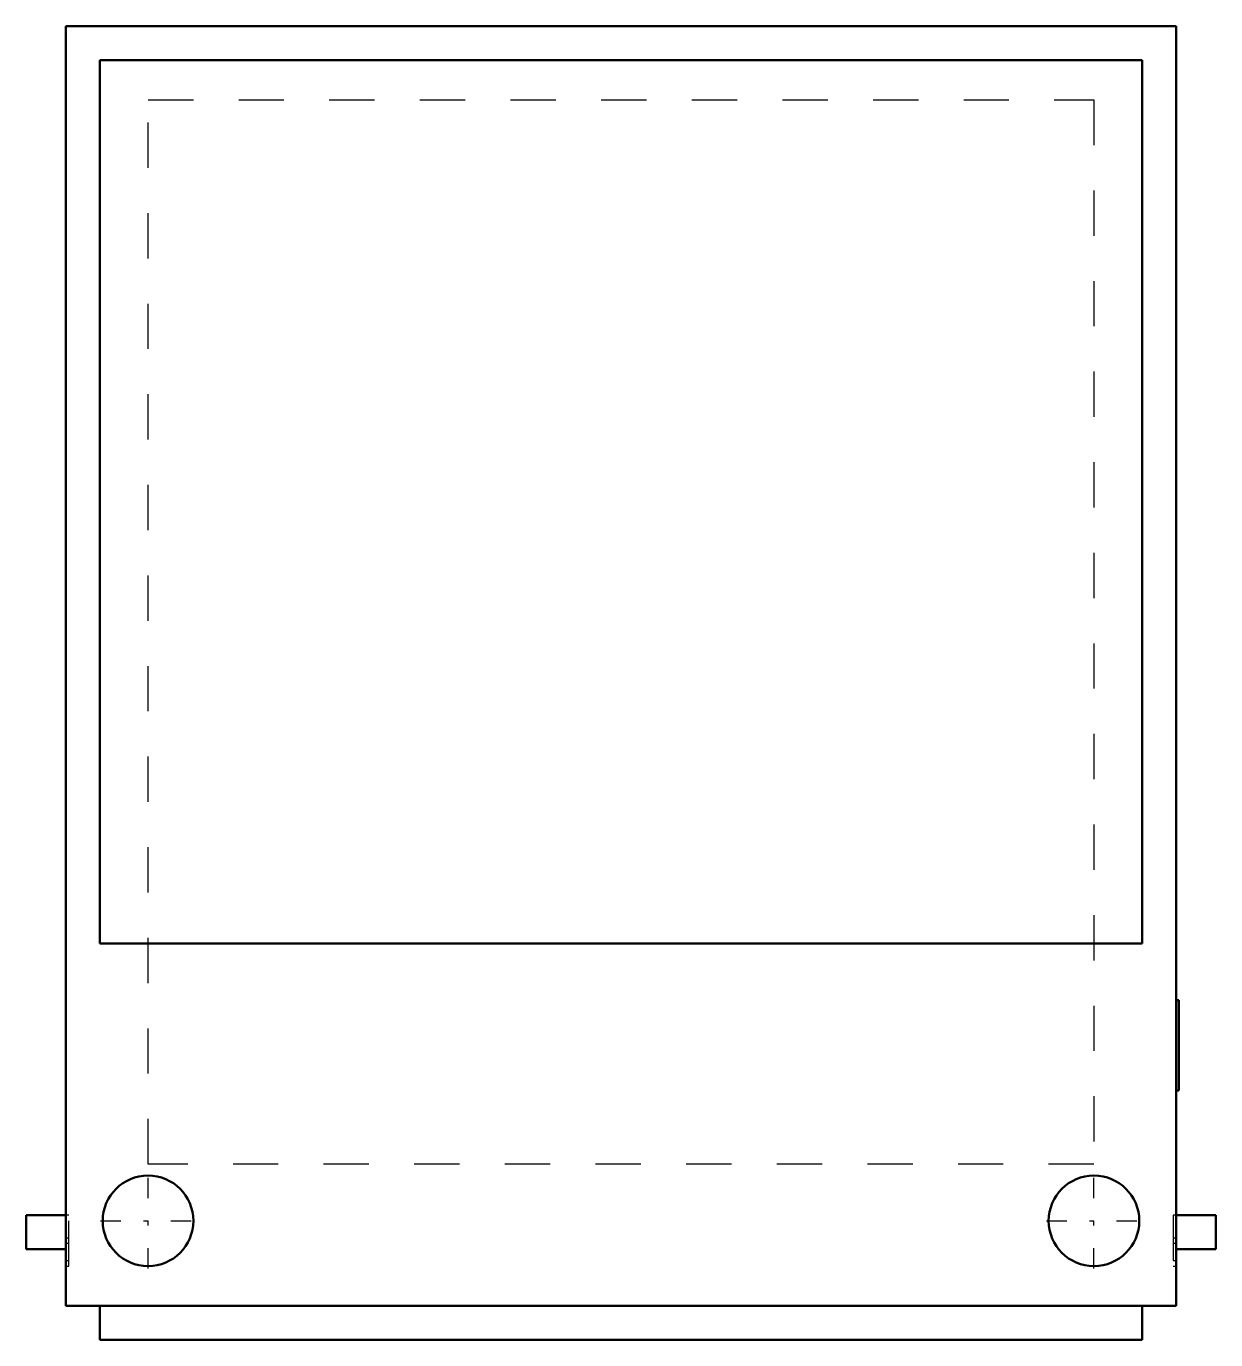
# Model space of a CAD drawing. Header units: inches. Extents: x -13.1 to 13.1, y -14.5 to 14.5.
import ezdxf

# ---------------------------------------------------------------- set-up
doc = ezdxf.new("R2010")
doc.units = ezdxf.units.IN
doc.header["$MEASUREMENT"] = 0
doc.linetypes.add('Center', pattern=[1.5, 0.45, -0.5, 0.05, -0.5])
doc.linetypes.add('Dashed', pattern=[2, 1, -1])
for name, color, linetype, lineweight in [('AM_0', 7, 'Continuous', 50), ('AM_7', 7, 'Center', 25), ('AM_9', 6, 'Dashed', 25)]:
    doc.layers.add(name, color=color, linetype=linetype, lineweight=lineweight)

msp = doc.modelspace()

# ---------------------------------------------------------------- linework, layer by layer
at = {"layer": 'AM_0'}
for p, q in [((12.25, 14.5), (-12.25, 14.5)), ((-12.25, 14.5), (-12.25, -13.75)), ((12.25, -13.75), (12.25, 14.5)), ((-11.5, -5.75), (-11.5, 13.75)), ((-11.5, 13.75), (11.5, 13.75)), ((11.5, 13.75), (11.5, -5.75)), ((11.5, -5.75), (-11.5, -5.75)), ((12.3125, -7), (12.25, -7)), ((12.3125, -7), (12.3125, -9)), ((12.25, -9), (12.3125, -9)), ((-13.125, -12.5), (-13.125, -11.75)), ((-12.25, -11.75), (-13.125, -11.75)), ((13.125, -11.75), (12.25, -11.75)), ((13.125, -11.75), (13.125, -12.5)), ((-13.125, -12.5), (-12.25, -12.5)), ((12.25, -12.5), (13.125, -12.5)), ((-12.25, -13.75), (12.25, -13.75)), ((-11.5, -14.5), (-11.5, -13.75)), ((11.5, -13.75), (11.5, -14.5)), ((11.5, -14.5), (-11.5, -14.5))]:
    msp.add_line(p, q, dxfattribs=at)
for centre in [(-10.4375, -11.875), (10.4375, -11.875)]:
    msp.add_circle(centre, 1, dxfattribs=at)
at = {"layer": 'AM_7'}
for p, q in [((-10.4375, -12.925), (-10.4375, -10.825)), ((10.4375, -12.925), (10.4375, -10.825)), ((-11.4875, -11.875), (-9.3875, -11.875)), ((9.3875, -11.875), (11.4875, -11.875))]:
    msp.add_line(p, q, dxfattribs=at)
at = {"layer": 'AM_9'}
for p, q in [((-10.4375, -10.625), (-10.4375, 12.875)), ((-10.4375, 12.875), (10.4375, 12.875)), ((10.4375, 12.875), (10.4375, -10.625)), ((10.4375, -10.625), (-10.4375, -10.625)), ((-12.1875, -11.75), (-12.25, -11.75)), ((-12.1875, -12.875), (-12.1875, -11.75)), ((12.25, -11.75), (12.1875, -11.75)), ((12.1875, -11.75), (12.1875, -12.875)), ((-12.25, -12.25), (-12.1875, -12.25)), ((-12.1875, -12.375), (-12.25, -12.375)), ((12.1875, -12.25), (12.25, -12.25)), ((12.25, -12.375), (12.1875, -12.375)), ((-12.25, -12.75), (-12.1875, -12.75)), ((12.1875, -12.75), (12.25, -12.75)), ((-12.25, -12.875), (-12.1875, -12.875)), ((12.1875, -12.875), (12.25, -12.875))]:
    msp.add_line(p, q, dxfattribs=at)

doc.saveas('drawing.dxf')
